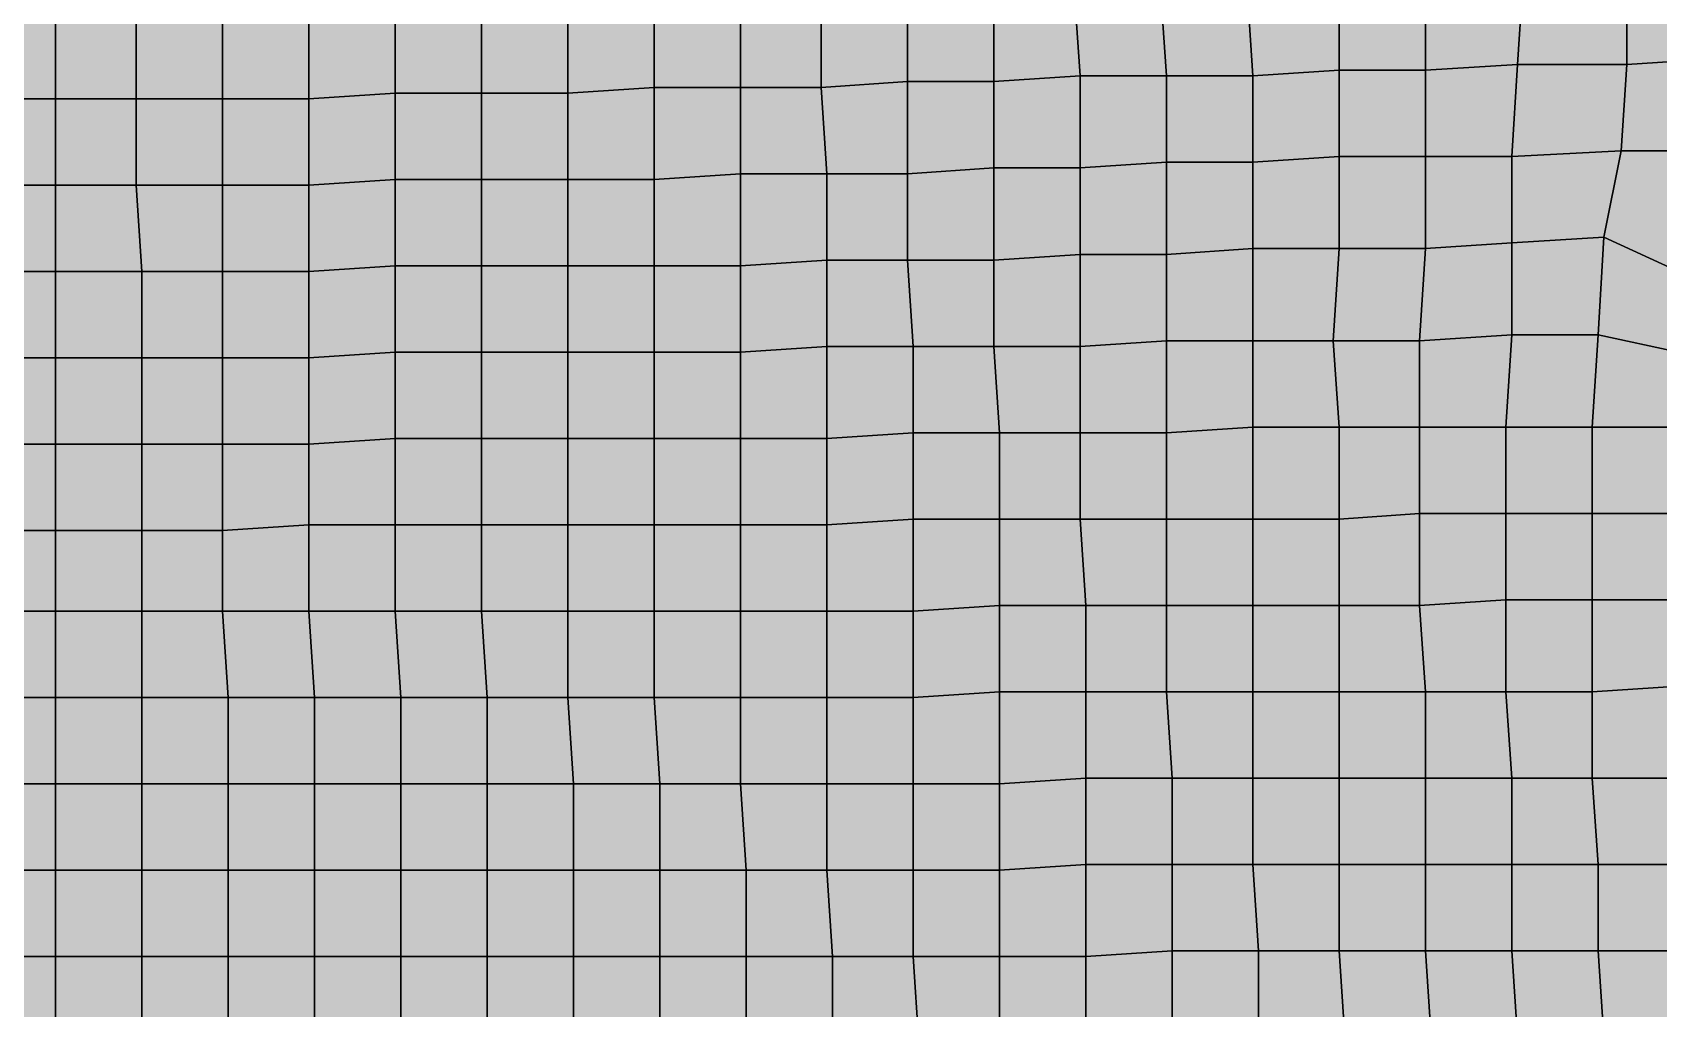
# Model space of a CAD drawing. Header units: metres. Extents: x -7480 to 79269, y -9100 to 45880.
# Drawn here: x 18280 to 23930, y 34580 to 37971 of the extents above; entities that cross this region are included whole.
import ezdxf

# ---------------------------------------------------------------- set-up
doc = ezdxf.new("R2010")
doc.units = ezdxf.units.M
doc.layers.add('COLOR_1', color=1, linetype='Continuous')
doc.layers.add('COLOR_181', color=181, linetype='Continuous')

msp = doc.modelspace()

# ---------------------------------------------------------------- hatches: boundary and pattern name
at = {"layer": 'COLOR_1'}
msp.add_hatch(color=256, dxfattribs=at).paths.add_polyline_path([(18040, 37740), (18360, 37740), (18360, 38040), (18040, 38040)])
at = {"layer": 'COLOR_181'}
for points in [[(23820, 37860), (24140, 37880), (24140, 38200), (23820, 38180)], [(22200, 38120), (22220, 37820), (22520, 37820), (22500, 38140)], [(22500, 38140), (22520, 37820), (22820, 37840), (22820, 38140)], [(22820, 37840), (23120, 37840), (23120, 38140), (22820, 38140)], [(23120, 37840), (23440, 37860), (23460, 38160), (23120, 38140)], [(23440, 37860), (23820, 37860), (23820, 38180), (23460, 38160)], [(20740, 37780), (21020, 37780), (21020, 38100), (20740, 38080)], [(21020, 37780), (21320, 37800), (21320, 38100), (21020, 38100)], [(21320, 37800), (21620, 37800), (21620, 38100), (21320, 38100)], [(21620, 37800), (21920, 37820), (21900, 38120), (21620, 38100)], [(21900, 38120), (21920, 37820), (22220, 37820), (22200, 38120)], [(18360, 37740), (18640, 37740), (18640, 38040), (18360, 38040)], [(18640, 37740), (18940, 37740), (18940, 38060), (18640, 38040)], [(18940, 37740), (19240, 37740), (19240, 38060), (18940, 38060)], [(19240, 37740), (19540, 37760), (19540, 38060), (19240, 38060)], [(19540, 37760), (19840, 37760), (19840, 38060), (19540, 38060)], [(19840, 37760), (20140, 37760), (20140, 38080), (19840, 38060)], [(20140, 37760), (20440, 37780), (20440, 38080), (20140, 38080)], [(20440, 37780), (20740, 37780), (20740, 38080), (20440, 38080)], [(23120, 37540), (23420, 37540), (23440, 37860), (23120, 37840)], [(23420, 37540), (23800, 37560), (23820, 37860), (23440, 37860)], [(23800, 37560), (24160, 37560), (24140, 37880), (23820, 37860)], [(21020, 37780), (21040, 37480), (21320, 37480), (21320, 37800)], [(21320, 37480), (21620, 37500), (21620, 37800), (21320, 37800)], [(21620, 37500), (21920, 37500), (21920, 37820), (21620, 37800)], [(21920, 37500), (22220, 37520), (22220, 37820), (21920, 37820)], [(22220, 37520), (22520, 37520), (22520, 37820), (22220, 37820)], [(22520, 37520), (22820, 37540), (22820, 37840), (22520, 37820)], [(22820, 37540), (23120, 37540), (23120, 37840), (22820, 37840)], [(19240, 37440), (19540, 37460), (19540, 37760), (19240, 37740)], [(19540, 37460), (19840, 37460), (19840, 37760), (19540, 37760)], [(19840, 37460), (20140, 37460), (20140, 37760), (19840, 37760)], [(20140, 37460), (20440, 37460), (20440, 37780), (20140, 37760)], [(20440, 37460), (20740, 37480), (20740, 37780), (20440, 37780)], [(20740, 37480), (21040, 37480), (21020, 37780), (20740, 37780)], [(18040, 37440), (18360, 37440), (18360, 37740), (18040, 37740)], [(18360, 37440), (18640, 37440), (18640, 37740), (18360, 37740)], [(18640, 37440), (18940, 37440), (18940, 37740), (18640, 37740)], [(18940, 37440), (19240, 37440), (19240, 37740), (18940, 37740)], [(21920, 37200), (22220, 37200), (22220, 37520), (21920, 37500)], [(22220, 37200), (22520, 37220), (22520, 37520), (22220, 37520)], [(22520, 37220), (22820, 37220), (22820, 37540), (22520, 37520)], [(22820, 37220), (23120, 37220), (23120, 37540), (22820, 37540)], [(23120, 37220), (23420, 37240), (23420, 37540), (23120, 37540)], [(23420, 37240), (23740, 37260), (23800, 37560), (23420, 37540)], [(23740, 37260), (24000, 37140), (24160, 37560), (23800, 37560)], [(19240, 37140), (19540, 37160), (19540, 37460), (19240, 37440)], [(19540, 37160), (19840, 37160), (19840, 37460), (19540, 37460)], [(19840, 37160), (20140, 37160), (20140, 37460), (19840, 37460)], [(20140, 37160), (20440, 37160), (20440, 37460), (20140, 37460)], [(20440, 37160), (20740, 37160), (20740, 37480), (20440, 37460)], [(20740, 37160), (21040, 37180), (21040, 37480), (20740, 37480)], [(21040, 37180), (21320, 37180), (21320, 37480), (21040, 37480)], [(21320, 37180), (21620, 37180), (21620, 37500), (21320, 37480)], [(21620, 37180), (21920, 37200), (21920, 37500), (21620, 37500)], [(18040, 37140), (18360, 37140), (18360, 37440), (18040, 37440)], [(18360, 37140), (18660, 37140), (18640, 37440), (18360, 37440)], [(18640, 37440), (18660, 37140), (18940, 37140), (18940, 37440)], [(18940, 37140), (19240, 37140), (19240, 37440), (18940, 37440)], [(23100, 36900), (23420, 36920), (23420, 37240), (23120, 37220)], [(23420, 36920), (23720, 36920), (23740, 37260), (23420, 37240)], [(23720, 36920), (24000, 36860), (24000, 37140), (23740, 37260)], [(20740, 36860), (21040, 36880), (21040, 37180), (20740, 37160)], [(21040, 36880), (21340, 36880), (21320, 37180), (21040, 37180)], [(21320, 37180), (21340, 36880), (21620, 36880), (21620, 37180)], [(21620, 36880), (21920, 36880), (21920, 37200), (21620, 37180)], [(21920, 36880), (22220, 36900), (22220, 37200), (21920, 37200)], [(22220, 36900), (22520, 36900), (22520, 37220), (22220, 37200)], [(22520, 36900), (22800, 36900), (22820, 37220), (22520, 37220)], [(22800, 36900), (23100, 36900), (23120, 37220), (22820, 37220)], [(18040, 36840), (18360, 36840), (18360, 37140), (18040, 37140)], [(18360, 36840), (18660, 36840), (18660, 37140), (18360, 37140)], [(18660, 36840), (18940, 36840), (18940, 37140), (18660, 37140)], [(18940, 36840), (19240, 36840), (19240, 37140), (18940, 37140)], [(19240, 36840), (19540, 36860), (19540, 37160), (19240, 37140)], [(19540, 36860), (19840, 36860), (19840, 37160), (19540, 37160)], [(19840, 36860), (20140, 36860), (20140, 37160), (19840, 37160)], [(20140, 36860), (20440, 36860), (20440, 37160), (20140, 37160)], [(20440, 36860), (20740, 36860), (20740, 37160), (20440, 37160)], [(21920, 36580), (22220, 36580), (22220, 36900), (21920, 36880)], [(22220, 36580), (22520, 36600), (22520, 36900), (22220, 36900)], [(22520, 36600), (22820, 36600), (22800, 36900), (22520, 36900)], [(22800, 36900), (22820, 36600), (23100, 36600), (23100, 36900)], [(23100, 36600), (23400, 36600), (23420, 36920), (23100, 36900)], [(23400, 36600), (23700, 36600), (23720, 36920), (23420, 36920)], [(23700, 36600), (23980, 36600), (24000, 36860), (23720, 36920)], [(18040, 36540), (18360, 36540), (18360, 36840), (18040, 36840)], [(18360, 36540), (18660, 36540), (18660, 36840), (18360, 36840)], [(18660, 36540), (18940, 36540), (18940, 36840), (18660, 36840)], [(18940, 36540), (19240, 36540), (19240, 36840), (18940, 36840)], [(19240, 36540), (19540, 36560), (19540, 36860), (19240, 36840)], [(19540, 36560), (19840, 36560), (19840, 36860), (19540, 36860)], [(19840, 36560), (20140, 36560), (20140, 36860), (19840, 36860)], [(20140, 36560), (20440, 36560), (20440, 36860), (20140, 36860)], [(20440, 36560), (20740, 36560), (20740, 36860), (20440, 36860)], [(20740, 36560), (21040, 36560), (21040, 36880), (20740, 36860)], [(21040, 36560), (21340, 36580), (21340, 36880), (21040, 36880)], [(21340, 36580), (21640, 36580), (21620, 36880), (21340, 36880)], [(21620, 36880), (21640, 36580), (21920, 36580), (21920, 36880)], [(19240, 36260), (19540, 36260), (19540, 36560), (19240, 36540)], [(19540, 36260), (19840, 36260), (19840, 36560), (19540, 36560)], [(19840, 36260), (20140, 36260), (20140, 36560), (19840, 36560)], [(20140, 36260), (20440, 36260), (20440, 36560), (20140, 36560)], [(20440, 36260), (20740, 36260), (20740, 36560), (20440, 36560)], [(20740, 36260), (21040, 36260), (21040, 36560), (20740, 36560)], [(21040, 36260), (21340, 36280), (21340, 36580), (21040, 36560)], [(21340, 36280), (21640, 36280), (21640, 36580), (21340, 36580)], [(21640, 36280), (21920, 36280), (21920, 36580), (21640, 36580)], [(21920, 36280), (22220, 36280), (22220, 36580), (21920, 36580)], [(22220, 36280), (22520, 36280), (22520, 36600), (22220, 36580)], [(22520, 36280), (22820, 36280), (22820, 36600), (22520, 36600)], [(22820, 36280), (23100, 36300), (23100, 36600), (22820, 36600)], [(23100, 36300), (23400, 36300), (23400, 36600), (23100, 36600)], [(23400, 36300), (23700, 36300), (23700, 36600), (23400, 36600)], [(23700, 36300), (24000, 36300), (23980, 36600), (23700, 36600)], [(18040, 36240), (18360, 36240), (18360, 36540), (18040, 36540)], [(18360, 36240), (18660, 36240), (18660, 36540), (18360, 36540)], [(18660, 36240), (18940, 36240), (18940, 36540), (18660, 36540)], [(18940, 36240), (19240, 36260), (19240, 36540), (18940, 36540)], [(21040, 35960), (21340, 35960), (21340, 36280), (21040, 36260)], [(21340, 35960), (21640, 35980), (21640, 36280), (21340, 36280)], [(21640, 35980), (21940, 35980), (21920, 36280), (21640, 36280)], [(21920, 36280), (21940, 35980), (22220, 35980), (22220, 36280)], [(22220, 35980), (22520, 35980), (22520, 36280), (22220, 36280)], [(22520, 35980), (22820, 35980), (22820, 36280), (22520, 36280)], [(22820, 35980), (23100, 35980), (23100, 36300), (22820, 36280)], [(23100, 35980), (23400, 36000), (23400, 36300), (23100, 36300)], [(23400, 36000), (23700, 36000), (23700, 36300), (23400, 36300)], [(23700, 36000), (24000, 36000), (24000, 36300), (23700, 36300)], [(18040, 35960), (18360, 35960), (18360, 36240), (18040, 36240)], [(18360, 35960), (18660, 35960), (18660, 36240), (18360, 36240)], [(18660, 35960), (18940, 35960), (18940, 36240), (18660, 36240)], [(18940, 35960), (19240, 35960), (19240, 36260), (18940, 36240)], [(19240, 35960), (19540, 35960), (19540, 36260), (19240, 36260)], [(19540, 35960), (19840, 35960), (19840, 36260), (19540, 36260)], [(19840, 35960), (20140, 35960), (20140, 36260), (19840, 36260)], [(20140, 35960), (20440, 35960), (20440, 36260), (20140, 36260)], [(20440, 35960), (20740, 35960), (20740, 36260), (20440, 36260)], [(20740, 35960), (21040, 35960), (21040, 36260), (20740, 36260)], [(23100, 35980), (23120, 35680), (23400, 35680), (23400, 36000)], [(23400, 35680), (23700, 35680), (23700, 36000), (23400, 36000)], [(23700, 35680), (24000, 35700), (24000, 36000), (23700, 36000)], [(18040, 35660), (18360, 35660), (18360, 35960), (18040, 35960)], [(18360, 35660), (18660, 35660), (18660, 35960), (18360, 35960)], [(18660, 35660), (18960, 35660), (18940, 35960), (18660, 35960)], [(18940, 35960), (18960, 35660), (19260, 35660), (19240, 35960)], [(19240, 35960), (19260, 35660), (19560, 35660), (19540, 35960)], [(19540, 35960), (19560, 35660), (19860, 35660), (19840, 35960)], [(19840, 35960), (19860, 35660), (20140, 35660), (20140, 35960)], [(20140, 35660), (20440, 35660), (20440, 35960), (20140, 35960)], [(20440, 35660), (20740, 35660), (20740, 35960), (20440, 35960)], [(20740, 35660), (21040, 35660), (21040, 35960), (20740, 35960)], [(21040, 35660), (21340, 35660), (21340, 35960), (21040, 35960)], [(21340, 35660), (21640, 35680), (21640, 35980), (21340, 35960)], [(21640, 35680), (21940, 35680), (21940, 35980), (21640, 35980)], [(21940, 35680), (22220, 35680), (22220, 35980), (21940, 35980)], [(22220, 35680), (22520, 35680), (22520, 35980), (22220, 35980)], [(22520, 35680), (22820, 35680), (22820, 35980), (22520, 35980)], [(22820, 35680), (23120, 35680), (23100, 35980), (22820, 35980)], [(18040, 35360), (18360, 35360), (18360, 35660), (18040, 35660)], [(18360, 35360), (18660, 35360), (18660, 35660), (18360, 35660)], [(18660, 35360), (18960, 35360), (18960, 35660), (18660, 35660)], [(18960, 35360), (19260, 35360), (19260, 35660), (18960, 35660)], [(19260, 35360), (19560, 35360), (19560, 35660), (19260, 35660)], [(19560, 35360), (19860, 35360), (19860, 35660), (19560, 35660)], [(19860, 35360), (20160, 35360), (20140, 35660), (19860, 35660)], [(20140, 35660), (20160, 35360), (20460, 35360), (20440, 35660)], [(20440, 35660), (20460, 35360), (20740, 35360), (20740, 35660)], [(20740, 35360), (21040, 35360), (21040, 35660), (20740, 35660)], [(21040, 35360), (21340, 35360), (21340, 35660), (21040, 35660)], [(21340, 35360), (21640, 35360), (21640, 35680), (21340, 35660)], [(21640, 35360), (21940, 35380), (21940, 35680), (21640, 35680)], [(21940, 35380), (22240, 35380), (22220, 35680), (21940, 35680)], [(22220, 35680), (22240, 35380), (22520, 35380), (22520, 35680)], [(22520, 35380), (22820, 35380), (22820, 35680), (22520, 35680)], [(22820, 35380), (23120, 35380), (23120, 35680), (22820, 35680)], [(23120, 35380), (23420, 35380), (23400, 35680), (23120, 35680)], [(23400, 35680), (23420, 35380), (23700, 35380), (23700, 35680)], [(23700, 35380), (24000, 35380), (24000, 35700), (23700, 35680)], [(21640, 35060), (21940, 35080), (21940, 35380), (21640, 35360)], [(21940, 35080), (22240, 35080), (22240, 35380), (21940, 35380)], [(22240, 35080), (22520, 35080), (22520, 35380), (22240, 35380)], [(22520, 35080), (22820, 35080), (22820, 35380), (22520, 35380)], [(22820, 35080), (23120, 35080), (23120, 35380), (22820, 35380)], [(23120, 35080), (23420, 35080), (23420, 35380), (23120, 35380)], [(23420, 35080), (23720, 35080), (23700, 35380), (23420, 35380)], [(23700, 35380), (23720, 35080), (24000, 35080), (24000, 35380)], [(18040, 35060), (18360, 35060), (18360, 35360), (18040, 35360)], [(18360, 35060), (18660, 35060), (18660, 35360), (18360, 35360)], [(18660, 35060), (18960, 35060), (18960, 35360), (18660, 35360)], [(18960, 35060), (19260, 35060), (19260, 35360), (18960, 35360)], [(19260, 35060), (19560, 35060), (19560, 35360), (19260, 35360)], [(19560, 35060), (19860, 35060), (19860, 35360), (19560, 35360)], [(19860, 35060), (20160, 35060), (20160, 35360), (19860, 35360)], [(20160, 35060), (20460, 35060), (20460, 35360), (20160, 35360)], [(20460, 35060), (20760, 35060), (20740, 35360), (20460, 35360)], [(20740, 35360), (20760, 35060), (21040, 35060), (21040, 35360)], [(21040, 35060), (21340, 35060), (21340, 35360), (21040, 35360)], [(21340, 35060), (21640, 35060), (21640, 35360), (21340, 35360)], [(18040, 34760), (18360, 34760), (18360, 35060), (18040, 35060)], [(18360, 34760), (18660, 34760), (18660, 35060), (18360, 35060)], [(18660, 34760), (18960, 34760), (18960, 35060), (18660, 35060)], [(18960, 34760), (19260, 34760), (19260, 35060), (18960, 35060)], [(19260, 34760), (19560, 34760), (19560, 35060), (19260, 35060)], [(19560, 34760), (19860, 34760), (19860, 35060), (19560, 35060)], [(19860, 34760), (20160, 34760), (20160, 35060), (19860, 35060)], [(20160, 34760), (20460, 34760), (20460, 35060), (20160, 35060)], [(20460, 34760), (20760, 34760), (20760, 35060), (20460, 35060)], [(20760, 34760), (21060, 34760), (21040, 35060), (20760, 35060)], [(21040, 35060), (21060, 34760), (21340, 34760), (21340, 35060)], [(21340, 34760), (21640, 34760), (21640, 35060), (21340, 35060)], [(21640, 34760), (21940, 34760), (21940, 35080), (21640, 35060)], [(21940, 34760), (22240, 34780), (22240, 35080), (21940, 35080)], [(22240, 34780), (22540, 34780), (22520, 35080), (22240, 35080)], [(22520, 35080), (22540, 34780), (22820, 34780), (22820, 35080)], [(22820, 34780), (23120, 34780), (23120, 35080), (22820, 35080)], [(23120, 34780), (23420, 34780), (23420, 35080), (23120, 35080)], [(23420, 34780), (23720, 34780), (23720, 35080), (23420, 35080)], [(23720, 34780), (24020, 34780), (24000, 35080), (23720, 35080)], [(18040, 34460), (18360, 34460), (18360, 34760), (18040, 34760)], [(18360, 34460), (18660, 34460), (18660, 34760), (18360, 34760)], [(18660, 34460), (18960, 34460), (18960, 34760), (18660, 34760)], [(18960, 34460), (19260, 34460), (19260, 34760), (18960, 34760)], [(19260, 34460), (19560, 34460), (19560, 34760), (19260, 34760)], [(19560, 34460), (19860, 34460), (19860, 34760), (19560, 34760)], [(19860, 34460), (20160, 34460), (20160, 34760), (19860, 34760)], [(20160, 34460), (20460, 34460), (20460, 34760), (20160, 34760)], [(20460, 34460), (20760, 34460), (20760, 34760), (20460, 34760)], [(20760, 34460), (21060, 34460), (21060, 34760), (20760, 34760)], [(21060, 34460), (21360, 34460), (21340, 34760), (21060, 34760)], [(21340, 34760), (21360, 34460), (21640, 34460), (21640, 34760)], [(21640, 34460), (21940, 34460), (21940, 34760), (21640, 34760)], [(21940, 34460), (22240, 34460), (22240, 34780), (21940, 34760)], [(22240, 34460), (22540, 34460), (22540, 34780), (22240, 34780)], [(22540, 34460), (22840, 34480), (22820, 34780), (22540, 34780)], [(22820, 34780), (22840, 34480), (23140, 34480), (23120, 34780)], [(23120, 34780), (23140, 34480), (23440, 34480), (23420, 34780)], [(23420, 34780), (23440, 34480), (23740, 34480), (23720, 34780)], [(23720, 34780), (23740, 34480), (24040, 34480), (24020, 34780)]]:
    msp.add_hatch(color=256, dxfattribs=at).paths.add_polyline_path(points)

# ---------------------------------------------------------------- linework, layer by layer
at = {"layer": 'COLOR_1'}
msp.add_lwpolyline([(18040, 37740), (18360, 37740), (18360, 38040), (18040, 38040)], close=True, dxfattribs=at)
at = {"layer": 'COLOR_181'}
for points in [[(23820, 37860), (24140, 37880), (24140, 38200), (23820, 38180)], [(22200, 38120), (22220, 37820), (22520, 37820), (22500, 38140)], [(22500, 38140), (22520, 37820), (22820, 37840), (22820, 38140)], [(22820, 37840), (23120, 37840), (23120, 38140), (22820, 38140)], [(23120, 37840), (23440, 37860), (23460, 38160), (23120, 38140)], [(23440, 37860), (23820, 37860), (23820, 38180), (23460, 38160)], [(20740, 37780), (21020, 37780), (21020, 38100), (20740, 38080)], [(21020, 37780), (21320, 37800), (21320, 38100), (21020, 38100)], [(21320, 37800), (21620, 37800), (21620, 38100), (21320, 38100)], [(21620, 37800), (21920, 37820), (21900, 38120), (21620, 38100)], [(21900, 38120), (21920, 37820), (22220, 37820), (22200, 38120)], [(18360, 37740), (18640, 37740), (18640, 38040), (18360, 38040)], [(18640, 37740), (18940, 37740), (18940, 38060), (18640, 38040)], [(18940, 37740), (19240, 37740), (19240, 38060), (18940, 38060)], [(19240, 37740), (19540, 37760), (19540, 38060), (19240, 38060)], [(19540, 37760), (19840, 37760), (19840, 38060), (19540, 38060)], [(19840, 37760), (20140, 37760), (20140, 38080), (19840, 38060)], [(20140, 37760), (20440, 37780), (20440, 38080), (20140, 38080)], [(20440, 37780), (20740, 37780), (20740, 38080), (20440, 38080)], [(23120, 37540), (23420, 37540), (23440, 37860), (23120, 37840)], [(23420, 37540), (23800, 37560), (23820, 37860), (23440, 37860)], [(23800, 37560), (24160, 37560), (24140, 37880), (23820, 37860)], [(21020, 37780), (21040, 37480), (21320, 37480), (21320, 37800)], [(21320, 37480), (21620, 37500), (21620, 37800), (21320, 37800)], [(21620, 37500), (21920, 37500), (21920, 37820), (21620, 37800)], [(21920, 37500), (22220, 37520), (22220, 37820), (21920, 37820)], [(22220, 37520), (22520, 37520), (22520, 37820), (22220, 37820)], [(22520, 37520), (22820, 37540), (22820, 37840), (22520, 37820)], [(22820, 37540), (23120, 37540), (23120, 37840), (22820, 37840)], [(19240, 37440), (19540, 37460), (19540, 37760), (19240, 37740)], [(19540, 37460), (19840, 37460), (19840, 37760), (19540, 37760)], [(19840, 37460), (20140, 37460), (20140, 37760), (19840, 37760)], [(20140, 37460), (20440, 37460), (20440, 37780), (20140, 37760)], [(20440, 37460), (20740, 37480), (20740, 37780), (20440, 37780)], [(20740, 37480), (21040, 37480), (21020, 37780), (20740, 37780)], [(18040, 37440), (18360, 37440), (18360, 37740), (18040, 37740)], [(18360, 37440), (18640, 37440), (18640, 37740), (18360, 37740)], [(18640, 37440), (18940, 37440), (18940, 37740), (18640, 37740)], [(18940, 37440), (19240, 37440), (19240, 37740), (18940, 37740)], [(21920, 37200), (22220, 37200), (22220, 37520), (21920, 37500)], [(22220, 37200), (22520, 37220), (22520, 37520), (22220, 37520)], [(22520, 37220), (22820, 37220), (22820, 37540), (22520, 37520)], [(22820, 37220), (23120, 37220), (23120, 37540), (22820, 37540)], [(23120, 37220), (23420, 37240), (23420, 37540), (23120, 37540)], [(23420, 37240), (23740, 37260), (23800, 37560), (23420, 37540)], [(23740, 37260), (24000, 37140), (24160, 37560), (23800, 37560)], [(19240, 37140), (19540, 37160), (19540, 37460), (19240, 37440)], [(19540, 37160), (19840, 37160), (19840, 37460), (19540, 37460)], [(19840, 37160), (20140, 37160), (20140, 37460), (19840, 37460)], [(20140, 37160), (20440, 37160), (20440, 37460), (20140, 37460)], [(20440, 37160), (20740, 37160), (20740, 37480), (20440, 37460)], [(20740, 37160), (21040, 37180), (21040, 37480), (20740, 37480)], [(21040, 37180), (21320, 37180), (21320, 37480), (21040, 37480)], [(21320, 37180), (21620, 37180), (21620, 37500), (21320, 37480)], [(21620, 37180), (21920, 37200), (21920, 37500), (21620, 37500)], [(18040, 37140), (18360, 37140), (18360, 37440), (18040, 37440)], [(18360, 37140), (18660, 37140), (18640, 37440), (18360, 37440)], [(18640, 37440), (18660, 37140), (18940, 37140), (18940, 37440)], [(18940, 37140), (19240, 37140), (19240, 37440), (18940, 37440)], [(23100, 36900), (23420, 36920), (23420, 37240), (23120, 37220)], [(23420, 36920), (23720, 36920), (23740, 37260), (23420, 37240)], [(23720, 36920), (24000, 36860), (24000, 37140), (23740, 37260)], [(20740, 36860), (21040, 36880), (21040, 37180), (20740, 37160)], [(21040, 36880), (21340, 36880), (21320, 37180), (21040, 37180)], [(21320, 37180), (21340, 36880), (21620, 36880), (21620, 37180)], [(21620, 36880), (21920, 36880), (21920, 37200), (21620, 37180)], [(21920, 36880), (22220, 36900), (22220, 37200), (21920, 37200)], [(22220, 36900), (22520, 36900), (22520, 37220), (22220, 37200)], [(22520, 36900), (22800, 36900), (22820, 37220), (22520, 37220)], [(22800, 36900), (23100, 36900), (23120, 37220), (22820, 37220)], [(18040, 36840), (18360, 36840), (18360, 37140), (18040, 37140)], [(18360, 36840), (18660, 36840), (18660, 37140), (18360, 37140)], [(18660, 36840), (18940, 36840), (18940, 37140), (18660, 37140)], [(18940, 36840), (19240, 36840), (19240, 37140), (18940, 37140)], [(19240, 36840), (19540, 36860), (19540, 37160), (19240, 37140)], [(19540, 36860), (19840, 36860), (19840, 37160), (19540, 37160)], [(19840, 36860), (20140, 36860), (20140, 37160), (19840, 37160)], [(20140, 36860), (20440, 36860), (20440, 37160), (20140, 37160)], [(20440, 36860), (20740, 36860), (20740, 37160), (20440, 37160)], [(21920, 36580), (22220, 36580), (22220, 36900), (21920, 36880)], [(22220, 36580), (22520, 36600), (22520, 36900), (22220, 36900)], [(22520, 36600), (22820, 36600), (22800, 36900), (22520, 36900)], [(22800, 36900), (22820, 36600), (23100, 36600), (23100, 36900)], [(23100, 36600), (23400, 36600), (23420, 36920), (23100, 36900)], [(23400, 36600), (23700, 36600), (23720, 36920), (23420, 36920)], [(23700, 36600), (23980, 36600), (24000, 36860), (23720, 36920)], [(18040, 36540), (18360, 36540), (18360, 36840), (18040, 36840)], [(18360, 36540), (18660, 36540), (18660, 36840), (18360, 36840)], [(18660, 36540), (18940, 36540), (18940, 36840), (18660, 36840)], [(18940, 36540), (19240, 36540), (19240, 36840), (18940, 36840)], [(19240, 36540), (19540, 36560), (19540, 36860), (19240, 36840)], [(19540, 36560), (19840, 36560), (19840, 36860), (19540, 36860)], [(19840, 36560), (20140, 36560), (20140, 36860), (19840, 36860)], [(20140, 36560), (20440, 36560), (20440, 36860), (20140, 36860)], [(20440, 36560), (20740, 36560), (20740, 36860), (20440, 36860)], [(20740, 36560), (21040, 36560), (21040, 36880), (20740, 36860)], [(21040, 36560), (21340, 36580), (21340, 36880), (21040, 36880)], [(21340, 36580), (21640, 36580), (21620, 36880), (21340, 36880)], [(21620, 36880), (21640, 36580), (21920, 36580), (21920, 36880)], [(19240, 36260), (19540, 36260), (19540, 36560), (19240, 36540)], [(19540, 36260), (19840, 36260), (19840, 36560), (19540, 36560)], [(19840, 36260), (20140, 36260), (20140, 36560), (19840, 36560)], [(20140, 36260), (20440, 36260), (20440, 36560), (20140, 36560)], [(20440, 36260), (20740, 36260), (20740, 36560), (20440, 36560)], [(20740, 36260), (21040, 36260), (21040, 36560), (20740, 36560)], [(21040, 36260), (21340, 36280), (21340, 36580), (21040, 36560)], [(21340, 36280), (21640, 36280), (21640, 36580), (21340, 36580)], [(21640, 36280), (21920, 36280), (21920, 36580), (21640, 36580)], [(21920, 36280), (22220, 36280), (22220, 36580), (21920, 36580)], [(22220, 36280), (22520, 36280), (22520, 36600), (22220, 36580)], [(22520, 36280), (22820, 36280), (22820, 36600), (22520, 36600)], [(22820, 36280), (23100, 36300), (23100, 36600), (22820, 36600)], [(23100, 36300), (23400, 36300), (23400, 36600), (23100, 36600)], [(23400, 36300), (23700, 36300), (23700, 36600), (23400, 36600)], [(23700, 36300), (24000, 36300), (23980, 36600), (23700, 36600)], [(18040, 36240), (18360, 36240), (18360, 36540), (18040, 36540)], [(18360, 36240), (18660, 36240), (18660, 36540), (18360, 36540)], [(18660, 36240), (18940, 36240), (18940, 36540), (18660, 36540)], [(18940, 36240), (19240, 36260), (19240, 36540), (18940, 36540)], [(21040, 35960), (21340, 35960), (21340, 36280), (21040, 36260)], [(21340, 35960), (21640, 35980), (21640, 36280), (21340, 36280)], [(21640, 35980), (21940, 35980), (21920, 36280), (21640, 36280)], [(21920, 36280), (21940, 35980), (22220, 35980), (22220, 36280)], [(22220, 35980), (22520, 35980), (22520, 36280), (22220, 36280)], [(22520, 35980), (22820, 35980), (22820, 36280), (22520, 36280)], [(22820, 35980), (23100, 35980), (23100, 36300), (22820, 36280)], [(23100, 35980), (23400, 36000), (23400, 36300), (23100, 36300)], [(23400, 36000), (23700, 36000), (23700, 36300), (23400, 36300)], [(23700, 36000), (24000, 36000), (24000, 36300), (23700, 36300)], [(18040, 35960), (18360, 35960), (18360, 36240), (18040, 36240)], [(18360, 35960), (18660, 35960), (18660, 36240), (18360, 36240)], [(18660, 35960), (18940, 35960), (18940, 36240), (18660, 36240)], [(18940, 35960), (19240, 35960), (19240, 36260), (18940, 36240)], [(19240, 35960), (19540, 35960), (19540, 36260), (19240, 36260)], [(19540, 35960), (19840, 35960), (19840, 36260), (19540, 36260)], [(19840, 35960), (20140, 35960), (20140, 36260), (19840, 36260)], [(20140, 35960), (20440, 35960), (20440, 36260), (20140, 36260)], [(20440, 35960), (20740, 35960), (20740, 36260), (20440, 36260)], [(20740, 35960), (21040, 35960), (21040, 36260), (20740, 36260)], [(23100, 35980), (23120, 35680), (23400, 35680), (23400, 36000)], [(23400, 35680), (23700, 35680), (23700, 36000), (23400, 36000)], [(23700, 35680), (24000, 35700), (24000, 36000), (23700, 36000)], [(18040, 35660), (18360, 35660), (18360, 35960), (18040, 35960)], [(18360, 35660), (18660, 35660), (18660, 35960), (18360, 35960)], [(18660, 35660), (18960, 35660), (18940, 35960), (18660, 35960)], [(18940, 35960), (18960, 35660), (19260, 35660), (19240, 35960)], [(19240, 35960), (19260, 35660), (19560, 35660), (19540, 35960)], [(19540, 35960), (19560, 35660), (19860, 35660), (19840, 35960)], [(19840, 35960), (19860, 35660), (20140, 35660), (20140, 35960)], [(20140, 35660), (20440, 35660), (20440, 35960), (20140, 35960)], [(20440, 35660), (20740, 35660), (20740, 35960), (20440, 35960)], [(20740, 35660), (21040, 35660), (21040, 35960), (20740, 35960)], [(21040, 35660), (21340, 35660), (21340, 35960), (21040, 35960)], [(21340, 35660), (21640, 35680), (21640, 35980), (21340, 35960)], [(21640, 35680), (21940, 35680), (21940, 35980), (21640, 35980)], [(21940, 35680), (22220, 35680), (22220, 35980), (21940, 35980)], [(22220, 35680), (22520, 35680), (22520, 35980), (22220, 35980)], [(22520, 35680), (22820, 35680), (22820, 35980), (22520, 35980)], [(22820, 35680), (23120, 35680), (23100, 35980), (22820, 35980)], [(18040, 35360), (18360, 35360), (18360, 35660), (18040, 35660)], [(18360, 35360), (18660, 35360), (18660, 35660), (18360, 35660)], [(18660, 35360), (18960, 35360), (18960, 35660), (18660, 35660)], [(18960, 35360), (19260, 35360), (19260, 35660), (18960, 35660)], [(19260, 35360), (19560, 35360), (19560, 35660), (19260, 35660)], [(19560, 35360), (19860, 35360), (19860, 35660), (19560, 35660)], [(19860, 35360), (20160, 35360), (20140, 35660), (19860, 35660)], [(20140, 35660), (20160, 35360), (20460, 35360), (20440, 35660)], [(20440, 35660), (20460, 35360), (20740, 35360), (20740, 35660)], [(20740, 35360), (21040, 35360), (21040, 35660), (20740, 35660)], [(21040, 35360), (21340, 35360), (21340, 35660), (21040, 35660)], [(21340, 35360), (21640, 35360), (21640, 35680), (21340, 35660)], [(21640, 35360), (21940, 35380), (21940, 35680), (21640, 35680)], [(21940, 35380), (22240, 35380), (22220, 35680), (21940, 35680)], [(22220, 35680), (22240, 35380), (22520, 35380), (22520, 35680)], [(22520, 35380), (22820, 35380), (22820, 35680), (22520, 35680)], [(22820, 35380), (23120, 35380), (23120, 35680), (22820, 35680)], [(23120, 35380), (23420, 35380), (23400, 35680), (23120, 35680)], [(23400, 35680), (23420, 35380), (23700, 35380), (23700, 35680)], [(23700, 35380), (24000, 35380), (24000, 35700), (23700, 35680)], [(21640, 35060), (21940, 35080), (21940, 35380), (21640, 35360)], [(21940, 35080), (22240, 35080), (22240, 35380), (21940, 35380)], [(22240, 35080), (22520, 35080), (22520, 35380), (22240, 35380)], [(22520, 35080), (22820, 35080), (22820, 35380), (22520, 35380)], [(22820, 35080), (23120, 35080), (23120, 35380), (22820, 35380)], [(23120, 35080), (23420, 35080), (23420, 35380), (23120, 35380)], [(23420, 35080), (23720, 35080), (23700, 35380), (23420, 35380)], [(23700, 35380), (23720, 35080), (24000, 35080), (24000, 35380)], [(18040, 35060), (18360, 35060), (18360, 35360), (18040, 35360)], [(18360, 35060), (18660, 35060), (18660, 35360), (18360, 35360)], [(18660, 35060), (18960, 35060), (18960, 35360), (18660, 35360)], [(18960, 35060), (19260, 35060), (19260, 35360), (18960, 35360)], [(19260, 35060), (19560, 35060), (19560, 35360), (19260, 35360)], [(19560, 35060), (19860, 35060), (19860, 35360), (19560, 35360)], [(19860, 35060), (20160, 35060), (20160, 35360), (19860, 35360)], [(20160, 35060), (20460, 35060), (20460, 35360), (20160, 35360)], [(20460, 35060), (20760, 35060), (20740, 35360), (20460, 35360)], [(20740, 35360), (20760, 35060), (21040, 35060), (21040, 35360)], [(21040, 35060), (21340, 35060), (21340, 35360), (21040, 35360)], [(21340, 35060), (21640, 35060), (21640, 35360), (21340, 35360)], [(18040, 34760), (18360, 34760), (18360, 35060), (18040, 35060)], [(18360, 34760), (18660, 34760), (18660, 35060), (18360, 35060)], [(18660, 34760), (18960, 34760), (18960, 35060), (18660, 35060)], [(18960, 34760), (19260, 34760), (19260, 35060), (18960, 35060)], [(19260, 34760), (19560, 34760), (19560, 35060), (19260, 35060)], [(19560, 34760), (19860, 34760), (19860, 35060), (19560, 35060)], [(19860, 34760), (20160, 34760), (20160, 35060), (19860, 35060)], [(20160, 34760), (20460, 34760), (20460, 35060), (20160, 35060)], [(20460, 34760), (20760, 34760), (20760, 35060), (20460, 35060)], [(20760, 34760), (21060, 34760), (21040, 35060), (20760, 35060)], [(21040, 35060), (21060, 34760), (21340, 34760), (21340, 35060)], [(21340, 34760), (21640, 34760), (21640, 35060), (21340, 35060)], [(21640, 34760), (21940, 34760), (21940, 35080), (21640, 35060)], [(21940, 34760), (22240, 34780), (22240, 35080), (21940, 35080)], [(22240, 34780), (22540, 34780), (22520, 35080), (22240, 35080)], [(22520, 35080), (22540, 34780), (22820, 34780), (22820, 35080)], [(22820, 34780), (23120, 34780), (23120, 35080), (22820, 35080)], [(23120, 34780), (23420, 34780), (23420, 35080), (23120, 35080)], [(23420, 34780), (23720, 34780), (23720, 35080), (23420, 35080)], [(23720, 34780), (24020, 34780), (24000, 35080), (23720, 35080)], [(18040, 34460), (18360, 34460), (18360, 34760), (18040, 34760)], [(18360, 34460), (18660, 34460), (18660, 34760), (18360, 34760)], [(18660, 34460), (18960, 34460), (18960, 34760), (18660, 34760)], [(18960, 34460), (19260, 34460), (19260, 34760), (18960, 34760)], [(19260, 34460), (19560, 34460), (19560, 34760), (19260, 34760)], [(19560, 34460), (19860, 34460), (19860, 34760), (19560, 34760)], [(19860, 34460), (20160, 34460), (20160, 34760), (19860, 34760)], [(20160, 34460), (20460, 34460), (20460, 34760), (20160, 34760)], [(20460, 34460), (20760, 34460), (20760, 34760), (20460, 34760)], [(20760, 34460), (21060, 34460), (21060, 34760), (20760, 34760)], [(21060, 34460), (21360, 34460), (21340, 34760), (21060, 34760)], [(21340, 34760), (21360, 34460), (21640, 34460), (21640, 34760)], [(21640, 34460), (21940, 34460), (21940, 34760), (21640, 34760)], [(21940, 34460), (22240, 34460), (22240, 34780), (21940, 34760)], [(22240, 34460), (22540, 34460), (22540, 34780), (22240, 34780)], [(22540, 34460), (22840, 34480), (22820, 34780), (22540, 34780)], [(22820, 34780), (22840, 34480), (23140, 34480), (23120, 34780)], [(23120, 34780), (23140, 34480), (23440, 34480), (23420, 34780)], [(23420, 34780), (23440, 34480), (23740, 34480), (23720, 34780)], [(23720, 34780), (23740, 34480), (24040, 34480), (24020, 34780)]]:
    msp.add_lwpolyline(points, close=True, dxfattribs=at)

doc.saveas('drawing.dxf')
